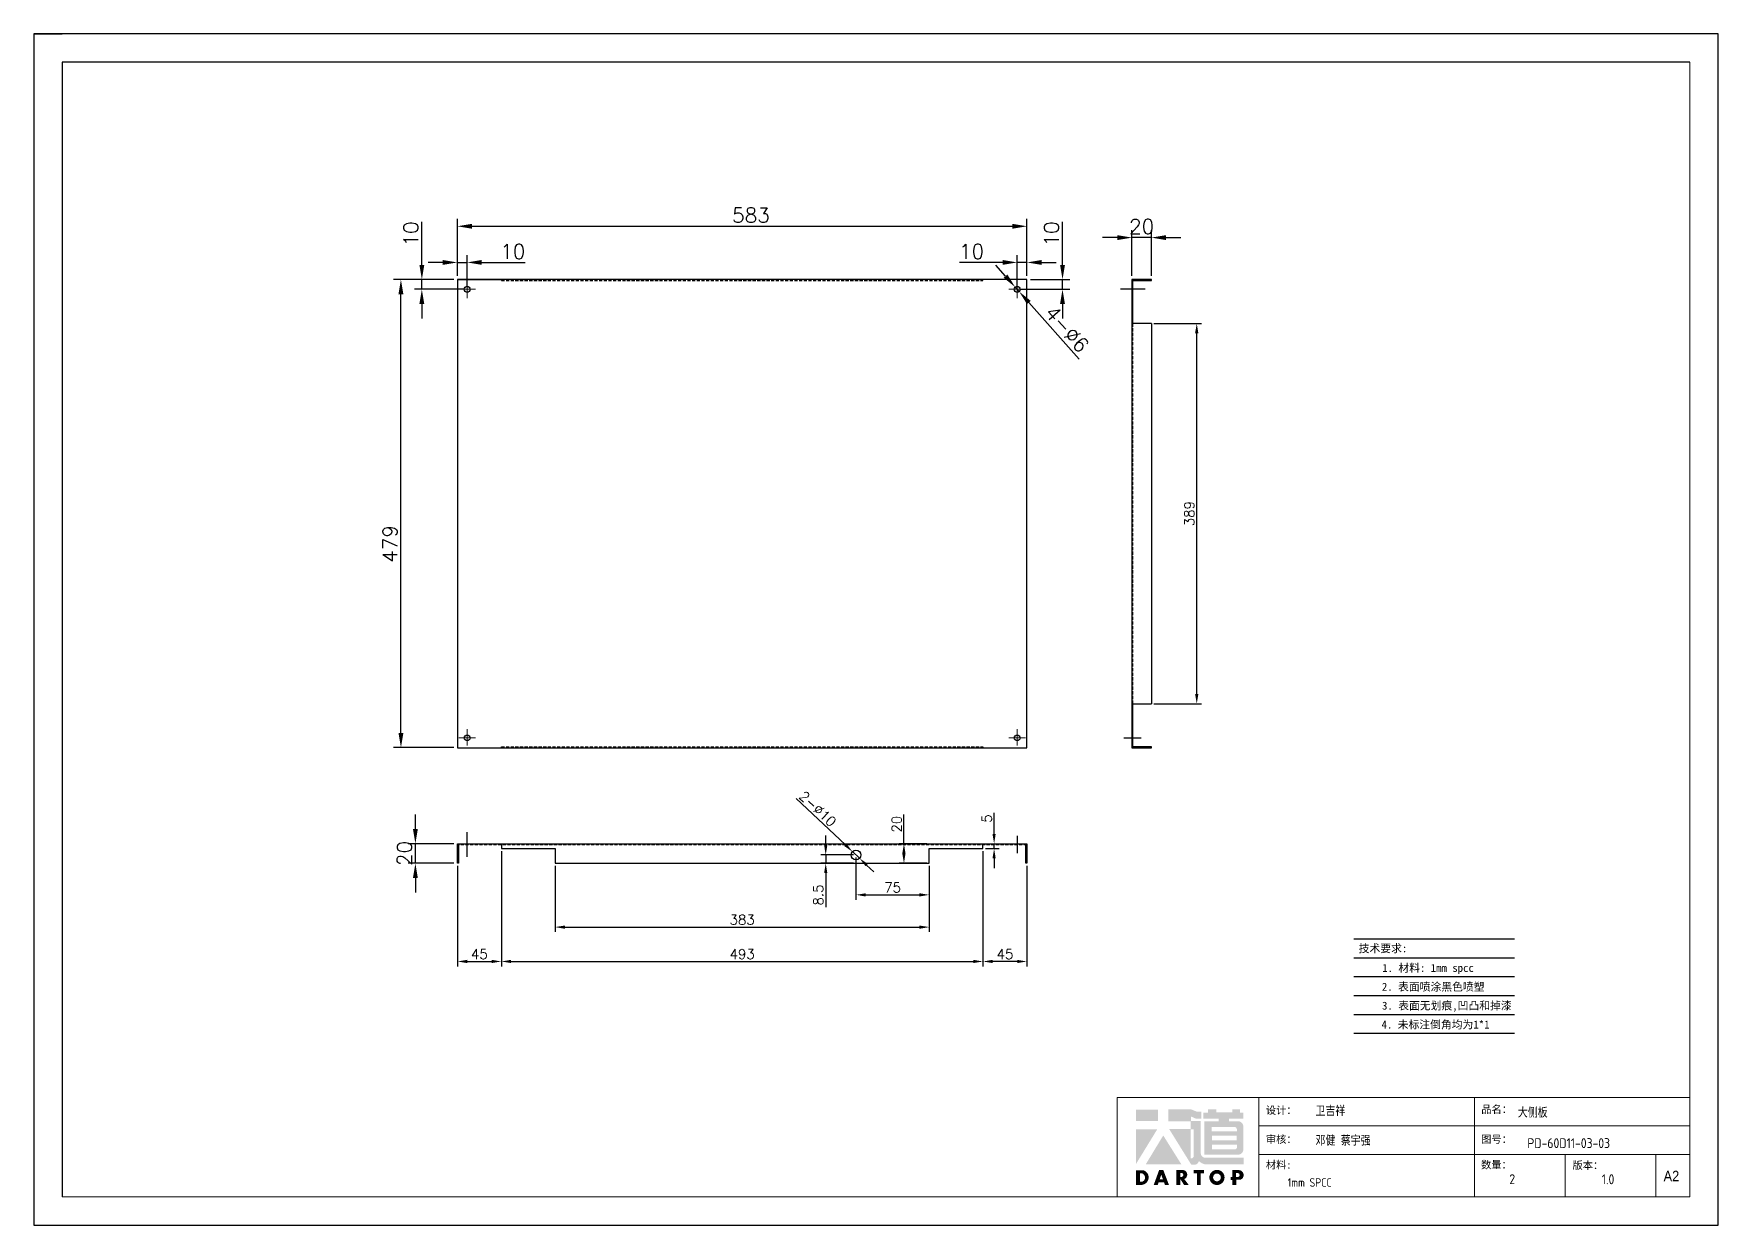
# Model space of a CAD drawing. Header units: millimetres. Extents: x -30327 to 34858, y 4015 to 75103.
# Drawn here: x -1587 to 137, y 45675 to 46895 of the extents above; entities that cross this region are included whole.
import ezdxf
from ezdxf.enums import TextEntityAlignment as Align

# ---------------------------------------------------------------- set-up
doc = ezdxf.new("R2010")
doc.units = ezdxf.units.MM
doc.linetypes.add('HIDDEN2', pattern=[4.7625, 3.175, -1.5875])
doc.layers.add('A-TITLEBLOCK', color=7, linetype='Continuous', lineweight=18)
doc.layers.add('dim', color=2, linetype='Continuous', lineweight=9)
doc.layers.add('hidden', color=3, linetype='HIDDEN2')
doc.layers.add('print', color=30, linetype='Continuous')
doc.styles.add('GB', font='GBENOR.SHX', dxfattribs={"bigfont": 'gbcbig.shx'})
doc.styles.add('HZ', font='')
doc.styles.add('SLDTEXTSTYLE0', font='simfang.ttf', dxfattribs={"bigfont": 'bigfont'})
doc.styles.add('SLDTEXTSTYLE1', font='Gothic.ttf', dxfattribs={"width": 0.913})
doc.styles.get("Standard").update_dxf_attribs({"font": 'txt', "bigfont": 'gbcbig.shx'})
doc.styles.get('HZ').set_extended_font_data('SimSun')
doc.dimstyles.new('1-4', dxfattribs={"dimscale": 4, "dimtxt": 2.5, "dimasz": 2.5, "dimexe": 1.25, "dimexo": 0.625, "dimtad": 1, "dimdsep": 46, "dimtxsty": 'Standard', "dimcen": 2.5, "dimadec": 0, "dimazin": 0, "dimtfac": 1, "dimtmove": 0, "dimatfit": 3, "dimfxl": 0, "dimarcsym": 0})
doc.dimstyles.new('1-6', dxfattribs={"dimscale": 6, "dimtxt": 2.5, "dimasz": 2.5, "dimexe": 1.25, "dimexo": 0.625, "dimtad": 1, "dimdsep": 46, "dimtxsty": 'Standard', "dimcen": 2.5, "dimadec": 0, "dimazin": 0, "dimtfac": 1, "dimtmove": 0, "dimatfit": 3, "dimfxl": 0, "dimarcsym": 0})

# ---------------------------------------------------------------- blocks, each defined once
blk = doc.blocks.new('Dartop Logo')
at = {"true_color": 0xc40018}
h = blk.add_hatch(color=12, dxfattribs=at)
h.set_gradient(color1=(196, 0, 24), color2=(196, 0, 24), tint=1)
h.paths.add_polyline_path([(30.39, -3.87), (33.08, -5.04), (35.99, -5.04), (35.99, -1.19), (33.59, -1.19), (30.46, 0.05), (17.94, 0.05), (17.94, -6.46), (30.12, -6.46), (30.12, -6.59), (30.12, -10.75), (18.31, -10.75), (30.46, -30.31), (32.87, -30.31, 0.279375), (34.63, -28.6), (34.63, -28.51), (34.84, -28.51, 0.143145), (38.15, -30.2), (59.27, -30.2), (59.27, -26.49), (38.06, -26.49, -0.414214), (35.75, -24.18), (35.75, -6.26), (30.39, -6.26)])
h.paths.add_polyline_path([(30.25, -10.84), (31.8, -10.84), (31.8, -26.02, -0.088936), (30.9, -26.94), (30.24, -26.94)], flags=16)
h = blk.add_hatch(color=12, dxfattribs=at)
h.set_gradient(color1=(196, 0, 24), color2=(196, 0, 24), tint=1)
h.paths.add_polyline_path([(59.24, -1.73), (57.36, -1.73), (57.36, 0.06), (53.06, 0.06), (53.06, -1.64), (44.29, -1.64), (44.29, 0.15), (39.7, 0.15), (39.7, -1.67), (37.16, -1.67), (37.16, -4.97), (45.54, -4.97), (45.54, -6.42), (37.73, -6.42), (37.73, -24.88), (56.26, -24.88, 0.414214), (59.15, -21.99), (59.15, -9.35, 0.414214), (56.26, -6.46), (51.36, -6.46), (51.36, -5.03), (59.24, -5.03)])
h.paths.add_polyline_path([(54.21, -9.59, -0.414214), (55.66, -11.04), (55.66, -12.1), (41.79, -12.1), (41.79, -9.59)], flags=16)
h.paths.add_polyline_path([(55.57, -14.33), (55.57, -17.01), (41.88, -17.01), (41.88, -14.33)], flags=16)
h.paths.add_polyline_path([(55.75, -19.43), (55.75, -20.57, -0.414214), (54.3, -22.02), (41.88, -22.02), (41.88, -19.43)], flags=16)
h = blk.add_hatch(color=12, dxfattribs=at)
h.set_gradient(color1=(196, 0, 24), color2=(196, 0, 24), tint=1)
h.paths.add_polyline_path([(12.18, 0), (0, 0), (0, -6.37), (12.18, -6.37)])
h = blk.add_hatch(color=12, dxfattribs=at)
h.set_gradient(color1=(196, 0, 24), color2=(196, 0, 24), tint=1)
h.paths.add_polyline_path([(11.79, -10.83), (0.03, -10.83), (0.03, -30.03)])
h = blk.add_hatch(color=12, dxfattribs=at)
h.set_gradient(color1=(196, 0, 24), color2=(196, 0, 24), tint=1)
h.paths.add_polyline_path([(15.05, -14.31), (5.44, -30.15), (25.01, -30.15)])
at = {"true_color": 0x646464}
h = blk.add_hatch(color=251, dxfattribs=at)
h.set_gradient(color1=(100, 100, 100), color2=(100, 100, 100), tint=1)
h.paths.add_polyline_path([(4.15, -33.43), (0.11, -33.43), (0.11, -41.5), (3.51, -41.5, 0.793016)])
h.paths.add_polyline_path([(3.57, -39.73), (2.16, -39.73), (2.16, -35.19), (3.42, -35.19, -0.671361)], flags=16)
h = blk.add_hatch(color=251, dxfattribs=at)
h.set_gradient(color1=(100, 100, 100), color2=(100, 100, 100), tint=1)
h.paths.add_polyline_path([(15.08, -33.36), (12.78, -33.36), (9.82, -41.51), (12, -41.51), (12.51, -40.06), (15.46, -40.06), (15.99, -41.52), (18.19, -41.52)])
h.paths.add_polyline_path([(14.9, -38.51), (13.07, -38.51), (13.97, -35.95)], flags=16)
h = blk.add_hatch(color=251, dxfattribs=at)
h.set_gradient(color1=(100, 100, 100), color2=(100, 100, 100), tint=1)
h.paths.add_polyline_path([(26.27, -33.36), (22.3, -33.36), (22.3, -41.51), (24.4, -41.51), (24.4, -38.28), (26.55, -41.54), (29.09, -41.54), (26.61, -38.3, 0.744055)])
h.paths.add_polyline_path([(24.38, -37.08), (24.38, -34.94), (25.32, -34.94, -0.796809), (25.3, -37.08)], flags=16)
h = blk.add_hatch(color=251, dxfattribs=at)
h.set_gradient(color1=(100, 100, 100), color2=(100, 100, 100), tint=1)
h.paths.add_polyline_path([(37.44, -33.4), (31.88, -33.4), (31.88, -35.16), (33.61, -35.16), (33.61, -41.52), (35.69, -41.52), (35.69, -35.16), (37.44, -35.16)])
h = blk.add_hatch(color=251, dxfattribs=at)
h.set_gradient(color1=(100, 100, 100), color2=(100, 100, 100), tint=1)
h.paths.add_polyline_path([(40.46, -37.41, 1), (48.83, -37.41, 1)])
h.paths.add_polyline_path([(46.8, -37.41, -1), (42.5, -37.41, -1)], flags=16)
h = blk.add_hatch(color=251, dxfattribs=at)
h.set_gradient(color1=(100, 100, 100), color2=(100, 100, 100), tint=1)
h.paths.add_polyline_path([(56.85, -33.38), (56.73, -33.38), (53.19, -33.38), (53.19, -37.19), (52.26, -37.19), (52.26, -38.73), (53.18, -38.73), (53.18, -41.5), (55.24, -41.5), (55.24, -38.72), (57.51, -38.72, 0.812304)])
h.paths.add_polyline_path([(55.21, -37.18), (55.21, -35.05), (56.39, -35.05, -0.778213), (56.27, -37.18)], flags=16)
blk = doc.blocks.new('DT-A2-TITLE')
for p, q in [((594, 420), (0, 420)), ((0, 420), (0, 420)), ((0, 420), (0, 0)), ((0, 420), (10, 420)), ((594, 0), (594, 420)), ((10, 410), (10, 10)), ((584, 410), (10, 410))]:
    blk.add_line(p, q)
at = {"layer": 'A-TITLEBLOCK', "color": 7}
for p, q in [((584, 410), (584, 10)), ((594, 0), (594, 297)), ((382, 10), (382, 45)), ((584, 45), (382, 45)), ((432, 45), (432, 10)), ((508, 45), (508, 10)), ((584, 35), (432, 35)), ((432, 25), (584.08, 25)), ((540, 10), (540, 25)), ((572, 10), (572, 25)), ((10, 10), (584, 10)), ((0, 0), (594, 0))]:
    blk.add_line(p, q, dxfattribs=at)
at = {"layer": 'A-TITLEBLOCK', "xscale": 0.6400000000000001, "yscale": 0.6400000000000001, "zscale": 0.6400000000000001}
blk.add_blockref('Dartop Logo', (388.65, 40.81), dxfattribs=at)
at = {"style": 'GB'}
for tag, p, height in [('#设计', (451.96, 38.52), 3.5), ('#品名', (523.32, 37.95), 3.5), ('#审核', (451.99, 28.1), 3.5), ('#图号', (526.67, 27.2), 3.5), ('#数量', (520.33, 14.51), 3.5), ('#版本', (552.92, 14.47), 3.5), ('#材料说明', (442.15, 13.59), 3)]:
    blk.add_attdef(tag, p, '', height=height, dxfattribs=at)
at = {"layer": 'A-TITLEBLOCK', "color": 7, "attachment_point": 1}
for s, insert, char_height, style in [('设计：', (434.47, 41.87), 2.646, 'SLDTEXTSTYLE0'), ('品名：', (510.43, 42.19), 2.646, 'SLDTEXTSTYLE0'), ('审核：', (434.47, 31.64), 2.646, 'SLDTEXTSTYLE0'), ('图号：', (510.4, 31.66), 2.646, 'SLDTEXTSTYLE0'), ('材料:', (434.47, 22.62), 2.646, 'SLDTEXTSTYLE0'), ('数量：', (510.35, 22.64), 2.646, 'SLDTEXTSTYLE0'), ('版本：', (542.59, 22.48), 2.646, 'SLDTEXTSTYLE0'), ('A2', (574.7, 19.21), 3.704, 'SLDTEXTSTYLE1')]:
    blk.add_mtext(s, dxfattribs=dict(at, insert=insert, char_height=char_height, style=style))
blk = doc.blocks.new('*D1358')
at = {"layer": 'Defpoints', "color": 0}
for p in [(-582.2, 46635.2), (-578.2, 46630.7)]:
    blk.add_point(p, dxfattribs=at)
at = {"layer": 'dim', "color": 0, "lineweight": -2}
for p, q in [((-592.1, 46646.5), (-602, 46657.7)), ((-582.2, 46635.2), (-578.2, 46630.7)), ((-516.9, 46561.4), (-568.3, 46619.5))]:
    blk.add_line(p, q, dxfattribs=at)
at = {"layer": 'dim', "color": 0}
for points in [[(-590.2, 46648.1), (-594, 46644.8), (-582.2, 46635.2)], [(-566.4, 46621.2), (-570.1, 46617.8), (-578.2, 46630.7)]]:
    blk.add_solid(points, dxfattribs=at)
at = {"layer": 'dim', "color": 0, "lineweight": 9, "insert": (-529.2, 46592.3), "char_height": 15, "attachment_point": 5, "rotation": 311.4765}
blk.add_mtext('4-%%C6', dxfattribs=at)
blk = doc.blocks.new('*D1359')
at = {"layer": 'Defpoints', "color": 0}
for p in [(-1211, 46643), (-1153.2, 46643), (-1153.2, 46164)]:
    blk.add_point(p, dxfattribs=at)
at = {"layer": 'dim', "color": 0, "lineweight": -2}
for p, q in [((-1156.9, 46643), (-1218.5, 46643)), ((-1211, 46179), (-1211, 46628)), ((-1156.9, 46164), (-1218.5, 46164))]:
    blk.add_line(p, q, dxfattribs=at)
at = {"layer": 'dim', "color": 0}
for points in [[(-1213.5, 46628), (-1208.5, 46628), (-1211, 46643)], [(-1213.5, 46179), (-1208.5, 46179), (-1211, 46164)]]:
    blk.add_solid(points, dxfattribs=at)
at = {"layer": 'dim', "color": 0, "lineweight": 9, "insert": (-1222.2, 46372.5), "char_height": 15, "attachment_point": 5, "rotation": 90}
blk.add_mtext('479', dxfattribs=at)
blk = doc.blocks.new('*D1360')
at = {"layer": 'Defpoints', "color": 0}
for p in [(-570.2, 46697.5), (-1153.2, 46643), (-570.2, 46643)]:
    blk.add_point(p, dxfattribs=at)
at = {"layer": 'dim', "color": 0, "lineweight": -2}
for p, q in [((-1153.2, 46646.7), (-1153.2, 46705)), ((-1138.2, 46697.5), (-585.2, 46697.5)), ((-570.2, 46646.7), (-570.2, 46705))]:
    blk.add_line(p, q, dxfattribs=at)
at = {"layer": 'dim', "color": 0}
for points in [[(-1138.2, 46700), (-1138.2, 46695), (-1153.2, 46697.5)], [(-585.2, 46700), (-585.2, 46695), (-570.2, 46697.5)]]:
    blk.add_solid(points, dxfattribs=at)
at = {"layer": 'dim', "color": 0, "lineweight": 9, "insert": (-852.7, 46708.8), "char_height": 15, "attachment_point": 5}
blk.add_mtext('583', dxfattribs=at)
blk = doc.blocks.new('*D1361')
at = {"layer": 'Defpoints', "color": 0}
for p in [(-580.2, 46633), (-570.2, 46643), (-533.8, 46643)]:
    blk.add_point(p, dxfattribs=at)
at = {"layer": 'dim', "color": 0, "lineweight": -2}
for p, q in [((-533.8, 46658), (-533.8, 46702.2)), ((-576.4, 46633), (-526.3, 46633)), ((-566.4, 46643), (-526.3, 46643)), ((-533.8, 46633), (-533.8, 46643)), ((-533.8, 46618), (-533.8, 46603))]:
    blk.add_line(p, q, dxfattribs=at)
at = {"layer": 'dim', "color": 0}
for points in [[(-536.3, 46658), (-531.3, 46658), (-533.8, 46643)], [(-536.3, 46618), (-531.3, 46618), (-533.8, 46633)]]:
    blk.add_solid(points, dxfattribs=at)
at = {"layer": 'dim', "color": 0, "lineweight": 9, "insert": (-545.1, 46689.7), "char_height": 15, "attachment_point": 5, "rotation": 90}
blk.add_mtext('10', dxfattribs=at)
blk = doc.blocks.new('*D1362')
at = {"layer": 'Defpoints', "color": 0}
for p in [(-570.2, 46660.5), (-580.2, 46633), (-570.2, 46643)]:
    blk.add_point(p, dxfattribs=at)
at = {"layer": 'dim', "color": 0, "lineweight": -2}
for p, q in [((-580.2, 46636.7), (-580.2, 46668)), ((-570.2, 46646.7), (-570.2, 46668)), ((-595.2, 46660.5), (-639.4, 46660.5)), ((-570.2, 46660.5), (-580.2, 46660.5)), ((-555.2, 46660.5), (-540.2, 46660.5))]:
    blk.add_line(p, q, dxfattribs=at)
at = {"layer": 'dim', "color": 0}
for points in [[(-595.2, 46663), (-595.2, 46658), (-580.2, 46660.5)], [(-555.2, 46663), (-555.2, 46658), (-570.2, 46660.5)]]:
    blk.add_solid(points, dxfattribs=at)
at = {"layer": 'dim', "color": 0, "lineweight": 9, "insert": (-626.9, 46671.8), "char_height": 15, "attachment_point": 5}
blk.add_mtext('10', dxfattribs=at)
blk = doc.blocks.new('*D1363')
at = {"layer": 'Defpoints', "color": 0}
for p in [(-1189.6, 46643), (-1153.2, 46643), (-1143.2, 46633)]:
    blk.add_point(p, dxfattribs=at)
at = {"layer": 'dim', "color": 0, "lineweight": -2}
for p, q in [((-1189.6, 46658), (-1189.6, 46702.2)), ((-1156.9, 46643), (-1197.1, 46643)), ((-1146.9, 46633), (-1197.1, 46633)), ((-1189.6, 46633), (-1189.6, 46643)), ((-1189.6, 46618), (-1189.6, 46603))]:
    blk.add_line(p, q, dxfattribs=at)
at = {"layer": 'dim', "color": 0}
for points in [[(-1192.1, 46658), (-1187.1, 46658), (-1189.6, 46643)], [(-1192.1, 46618), (-1187.1, 46618), (-1189.6, 46633)]]:
    blk.add_solid(points, dxfattribs=at)
at = {"layer": 'dim', "color": 0, "lineweight": 9, "insert": (-1200.8, 46689.7), "char_height": 15, "attachment_point": 5, "rotation": 90}
blk.add_mtext('10', dxfattribs=at)
blk = doc.blocks.new('*D1364')
at = {"layer": 'Defpoints', "color": 0}
for p in [(-1153.2, 46660.5), (-1153.2, 46643), (-1143.2, 46633)]:
    blk.add_point(p, dxfattribs=at)
at = {"layer": 'dim', "color": 0, "lineweight": -2}
for p, q in [((-1153.2, 46646.7), (-1153.2, 46668)), ((-1143.2, 46636.7), (-1143.2, 46668)), ((-1168.2, 46660.5), (-1183.2, 46660.5)), ((-1153.2, 46660.5), (-1143.2, 46660.5)), ((-1128.2, 46660.5), (-1084, 46660.5))]:
    blk.add_line(p, q, dxfattribs=at)
at = {"layer": 'dim', "color": 0}
for points in [[(-1168.2, 46663), (-1168.2, 46658), (-1153.2, 46660.5)], [(-1128.2, 46663), (-1128.2, 46658), (-1143.2, 46660.5)]]:
    blk.add_solid(points, dxfattribs=at)
at = {"layer": 'dim', "color": 0, "lineweight": 9, "insert": (-1096.5, 46671.8), "char_height": 15, "attachment_point": 5}
blk.add_mtext('10', dxfattribs=at)
blk = doc.blocks.new('*D1370')
at = {"layer": 'Defpoints', "color": 0}
for p in [(-1196.2, 46065.7), (-1153.2, 46065.7), (-1153.2, 46045.7)]:
    blk.add_point(p, dxfattribs=at)
at = {"layer": 'dim', "color": 0, "lineweight": -2}
for p, q in [((-1196.2, 46080.7), (-1196.2, 46095.7)), ((-1156.9, 46065.7), (-1203.7, 46065.7)), ((-1196.2, 46045.7), (-1196.2, 46065.7)), ((-1156.9, 46045.7), (-1203.7, 46045.7)), ((-1196.2, 46030.7), (-1196.2, 46015.7))]:
    blk.add_line(p, q, dxfattribs=at)
at = {"layer": 'dim', "color": 0}
for points in [[(-1198.7, 46080.7), (-1193.7, 46080.7), (-1196.2, 46065.7)], [(-1198.7, 46030.7), (-1193.7, 46030.7), (-1196.2, 46045.7)]]:
    blk.add_solid(points, dxfattribs=at)
at = {"layer": 'dim', "color": 0, "lineweight": 9, "insert": (-1207.4, 46055.7), "char_height": 15, "attachment_point": 5, "rotation": 90}
blk.add_mtext('20', dxfattribs=at)
blk = doc.blocks.new('*D1365')
at = {"layer": 'Defpoints', "color": 0}
for p in [(-1108.2, 46060.7), (-1153.2, 46045.7), (-1108.2, 45945.2)]:
    blk.add_point(p, dxfattribs=at)
at = {"layer": 'dim', "color": 0, "lineweight": -2}
for p, q in [((-1153.2, 46043.2), (-1153.2, 45940.2)), ((-1108.2, 46058.2), (-1108.2, 45940.2)), ((-1143.2, 45945.2), (-1118.2, 45945.2))]:
    blk.add_line(p, q, dxfattribs=at)
at = {"layer": 'dim', "color": 0}
for points in [[(-1143.2, 45946.9), (-1143.2, 45943.6), (-1153.2, 45945.2)], [(-1118.2, 45946.9), (-1118.2, 45943.6), (-1108.2, 45945.2)]]:
    blk.add_solid(points, dxfattribs=at)
at = {"layer": 'dim', "color": 0, "lineweight": 9, "insert": (-1130.7, 45952.7), "char_height": 10, "attachment_point": 5}
blk.add_mtext('45', dxfattribs=at)
blk = doc.blocks.new('*D1371')
at = {"layer": 'Defpoints', "color": 0}
for p in [(-1108.2, 46060.7), (-615.2, 46060.7), (-615.2, 45945.2)]:
    blk.add_point(p, dxfattribs=at)
at = {"layer": 'dim', "color": 0, "lineweight": -2}
for p, q in [((-1108.2, 46058.2), (-1108.2, 45940.2)), ((-615.2, 46058.2), (-615.2, 45940.2)), ((-1098.2, 45945.2), (-625.2, 45945.2))]:
    blk.add_line(p, q, dxfattribs=at)
at = {"layer": 'dim', "color": 0}
for points in [[(-1098.2, 45946.9), (-1098.2, 45943.6), (-1108.2, 45945.2)], [(-625.2, 45946.9), (-625.2, 45943.6), (-615.2, 45945.2)]]:
    blk.add_solid(points, dxfattribs=at)
at = {"layer": 'dim', "color": 0, "lineweight": 9, "insert": (-861.7, 45952.7), "char_height": 10, "attachment_point": 5}
blk.add_mtext('493', dxfattribs=at)
blk = doc.blocks.new('*D1372')
at = {"layer": 'Defpoints', "color": 0}
for p in [(-615.2, 46060.7), (-570.2, 46045.7), (-615.2, 45945.2)]:
    blk.add_point(p, dxfattribs=at)
at = {"layer": 'dim', "color": 0, "lineweight": -2}
for p, q in [((-615.2, 46058.2), (-615.2, 45940.2)), ((-570.2, 46043.2), (-570.2, 45940.2)), ((-580.2, 45945.2), (-605.2, 45945.2))]:
    blk.add_line(p, q, dxfattribs=at)
at = {"layer": 'dim', "color": 0}
for points in [[(-605.2, 45946.9), (-605.2, 45943.6), (-615.2, 45945.2)], [(-580.2, 45946.9), (-580.2, 45943.6), (-570.2, 45945.2)]]:
    blk.add_solid(points, dxfattribs=at)
at = {"layer": 'dim', "color": 0, "lineweight": 9, "insert": (-592.7, 45952.7), "char_height": 10, "attachment_point": 5}
blk.add_mtext('45', dxfattribs=at)
blk = doc.blocks.new('*D1373')
at = {"layer": 'Defpoints', "color": 0}
for p in [(-462.8, 46685.9), (-462.8, 46643), (-442.8, 46643)]:
    blk.add_point(p, dxfattribs=at)
at = {"layer": 'dim', "color": 0, "lineweight": -2}
for p, q in [((-477.8, 46685.9), (-492.8, 46685.9)), ((-462.8, 46646.7), (-462.8, 46693.4)), ((-442.8, 46685.9), (-462.8, 46685.9)), ((-442.8, 46646.7), (-442.8, 46693.4)), ((-427.8, 46685.9), (-412.8, 46685.9))]:
    blk.add_line(p, q, dxfattribs=at)
at = {"layer": 'dim', "color": 0}
for points in [[(-477.8, 46688.4), (-477.8, 46683.4), (-462.8, 46685.9)], [(-427.8, 46688.4), (-427.8, 46683.4), (-442.8, 46685.9)]]:
    blk.add_solid(points, dxfattribs=at)
at = {"layer": 'dim', "color": 0, "lineweight": 9, "insert": (-452.8, 46697.2), "char_height": 15, "attachment_point": 5}
blk.add_mtext('20', dxfattribs=at)
blk = doc.blocks.new('*D1366')
at = {"layer": 'Defpoints', "color": 0}
for p in [(-442.8, 46598), (-396.4, 46598), (-442.8, 46209)]:
    blk.add_point(p, dxfattribs=at)
at = {"layer": 'dim', "color": 0, "lineweight": -2}
for p, q in [((-440.3, 46598), (-391.4, 46598)), ((-396.4, 46219), (-396.4, 46588)), ((-440.3, 46209), (-391.4, 46209))]:
    blk.add_line(p, q, dxfattribs=at)
at = {"layer": 'dim', "color": 0}
for points in [[(-398.1, 46588), (-394.7, 46588), (-396.4, 46598)], [(-398.1, 46219), (-394.7, 46219), (-396.4, 46209)]]:
    blk.add_solid(points, dxfattribs=at)
at = {"layer": 'dim', "color": 0, "insert": (-403.9, 46403.5), "char_height": 10, "attachment_point": 5, "rotation": 90}
blk.add_mtext('389', dxfattribs=at)
blk = doc.blocks.new('*D1367')
at = {"layer": 'Defpoints', "color": 0}
for p in [(-1053.2, 46045.7), (-670.2, 46045.7), (-670.2, 45980.4)]:
    blk.add_point(p, dxfattribs=at)
at = {"layer": 'dim', "color": 0, "lineweight": -2}
for p, q in [((-1053.2, 46043.2), (-1053.2, 45975.4)), ((-670.2, 46043.2), (-670.2, 45975.4)), ((-1043.2, 45980.4), (-680.2, 45980.4))]:
    blk.add_line(p, q, dxfattribs=at)
at = {"layer": 'dim', "color": 0}
for points in [[(-1043.2, 45982), (-1043.2, 45978.7), (-1053.2, 45980.4)], [(-680.2, 45982), (-680.2, 45978.7), (-670.2, 45980.4)]]:
    blk.add_solid(points, dxfattribs=at)
at = {"layer": 'dim', "color": 0, "insert": (-861.7, 45987.9), "char_height": 10, "attachment_point": 5}
blk.add_mtext('383', dxfattribs=at)
blk = doc.blocks.new('*D1368')
at = {"layer": 'Defpoints', "color": 0}
for p in [(-615.2, 46065.7), (-615.2, 46060.7), (-603.8, 46065.7)]:
    blk.add_point(p, dxfattribs=at)
at = {"layer": 'dim', "color": 0, "lineweight": -2}
for p, q in [((-603.8, 46075.7), (-603.8, 46097.4)), ((-612.7, 46065.7), (-598.8, 46065.7)), ((-612.7, 46060.7), (-598.8, 46060.7)), ((-603.8, 46060.7), (-603.8, 46065.7)), ((-603.8, 46050.7), (-603.8, 46040.7))]:
    blk.add_line(p, q, dxfattribs=at)
at = {"layer": 'dim', "color": 0}
for points in [[(-605.5, 46075.7), (-602.2, 46075.7), (-603.8, 46065.7)], [(-605.5, 46050.7), (-602.2, 46050.7), (-603.8, 46060.7)]]:
    blk.add_solid(points, dxfattribs=at)
at = {"layer": 'dim', "color": 0, "insert": (-611.3, 46091.5), "char_height": 10, "attachment_point": 5, "rotation": 90}
blk.add_mtext('5', dxfattribs=at)
blk = doc.blocks.new('*D1369')
at = {"layer": 'Defpoints', "color": 0}
for p in [(-696.1, 46065.7), (-670.2, 46065.7), (-670.2, 46045.7)]:
    blk.add_point(p, dxfattribs=at)
at = {"layer": 'dim', "color": 0, "lineweight": -2}
for p, q in [((-696.1, 46065.7), (-696.1, 46095.7)), ((-672.7, 46065.7), (-701.1, 46065.7)), ((-672.7, 46045.7), (-701.1, 46045.7))]:
    blk.add_line(p, q, dxfattribs=at)
at = {"layer": 'dim', "color": 0}
for points in [[(-697.8, 46055.7), (-694.5, 46055.7), (-696.1, 46065.7)], [(-697.8, 46055.7), (-694.5, 46055.7), (-696.1, 46045.7)]]:
    blk.add_solid(points, dxfattribs=at)
at = {"layer": 'dim', "color": 0, "insert": (-703.6, 46085.7), "char_height": 10, "attachment_point": 5, "rotation": 90}
blk.add_mtext('20', dxfattribs=at)
blk = doc.blocks.new('*D1668')
at = {"layer": 'Defpoints', "color": 0}
for p in [(-745.2, 46054.2), (-670.2, 46045.7), (-670.2, 46013.4)]:
    blk.add_point(p, dxfattribs=at)
at = {"layer": 'dim', "color": 0, "lineweight": -2}
for p, q in [((-745.2, 46051.7), (-745.2, 46008.4)), ((-670.2, 46043.2), (-670.2, 46008.4)), ((-735.2, 46013.4), (-680.2, 46013.4))]:
    blk.add_line(p, q, dxfattribs=at)
at = {"layer": 'dim', "color": 0}
for points in [[(-735.2, 46015), (-735.2, 46011.7), (-745.2, 46013.4)], [(-680.2, 46015), (-680.2, 46011.7), (-670.2, 46013.4)]]:
    blk.add_solid(points, dxfattribs=at)
at = {"layer": 'dim', "color": 0, "insert": (-707.7, 46020.9), "char_height": 10, "attachment_point": 5}
blk.add_mtext('75', dxfattribs=at)
blk = doc.blocks.new('*D1669')
at = {"layer": 'Defpoints', "color": 0}
for p in [(-776.2, 46045.7), (-745.2, 46054.2), (-745.2, 46045.7)]:
    blk.add_point(p, dxfattribs=at)
at = {"layer": 'dim', "color": 0, "lineweight": -2}
for p, q in [((-776.2, 46064.2), (-776.2, 46074.2)), ((-747.7, 46054.2), (-781.2, 46054.2)), ((-747.7, 46045.7), (-781.2, 46045.7)), ((-776.2, 46054.2), (-776.2, 46045.7)), ((-776.2, 46035.7), (-776.2, 46000.7))]:
    blk.add_line(p, q, dxfattribs=at)
at = {"layer": 'dim', "color": 0}
for points in [[(-777.8, 46064.2), (-774.5, 46064.2), (-776.2, 46054.2)], [(-777.8, 46035.7), (-774.5, 46035.7), (-776.2, 46045.7)]]:
    blk.add_solid(points, dxfattribs=at)
at = {"layer": 'dim', "color": 0, "insert": (-783.7, 46013.2), "char_height": 10, "attachment_point": 5, "rotation": 90}
blk.add_mtext('8.5', dxfattribs=at)
blk = doc.blocks.new('*D1670')
at = {"layer": 'Defpoints', "color": 0}
for p in [(-748.8, 46057.6), (-741.6, 46050.8)]:
    blk.add_point(p, dxfattribs=at)
at = {"layer": 'dim', "color": 0, "lineweight": -2}
for p, q in [((-806.4, 46112), (-756.1, 46064.5)), ((-741.6, 46050.8), (-748.8, 46057.6)), ((-734.3, 46043.9), (-727, 46037))]:
    blk.add_line(p, q, dxfattribs=at)
at = {"layer": 'dim', "color": 0}
for points in [[(-755, 46065.7), (-757.2, 46063.3), (-748.8, 46057.6)], [(-733.1, 46045.1), (-735.4, 46042.7), (-741.6, 46050.8)]]:
    blk.add_solid(points, dxfattribs=at)
at = {"layer": 'dim', "color": 0, "insert": (-784.3, 46101.4), "char_height": 10, "attachment_point": 5, "rotation": 316.6363}
blk.add_mtext('2-∅10', dxfattribs=at)

msp = doc.modelspace()

# ---------------------------------------------------------------- linework, layer by layer
at = {"color": 0}
for p, q in [((-1153.1927, 46642.9851), (-1153.1927, 46163.9851)), ((-570.1927, 46642.9851), (-1153.1927, 46642.9851)), ((-570.1927, 46163.9851), (-570.1927, 46642.9851)), ((-1153.1927, 46163.9851), (-570.1927, 46163.9851))]:
    msp.add_line(p, q, dxfattribs=at)
for p, q in [((-1153.1927, 46642.9851), (-1108.1927, 46642.9851)), ((-1153.1927, 46642.9851), (-1153.1927, 46627.9851)), ((-1108.1927, 46642.9851), (-1108.1927, 46641.9851)), ((-615.1927, 46641.9851), (-615.1927, 46642.9851)), ((-449.3481, 46632.9851), (-474.5523, 46632.9851)), ((-442.8093, 46642.9851), (-462.8093, 46642.9851)), ((-462.8093, 46642.9851), (-462.8093, 46163.9851)), ((-442.8093, 46642.9851), (-462.8093, 46642.9851)), ((-461.8093, 46597.9851), (-461.8093, 46642.9851)), ((-461.8093, 46641.9851), (-442.8093, 46641.9851)), ((-461.8093, 46641.9851), (-442.8093, 46641.9851)), ((-442.8093, 46641.9851), (-442.8093, 46642.9851)), ((-442.8093, 46641.9851), (-442.8093, 46642.9851)), ((-442.8093, 46597.9851), (-462.8093, 46597.9851)), ((-442.8093, 46597.9851), (-442.8093, 46208.9851)), ((-462.8093, 46208.9851), (-442.8093, 46208.9851)), ((-461.8093, 46163.9851), (-461.8093, 46208.9851)), ((-1108.1927, 46163.9851), (-1108.1927, 46164.9851)), ((-615.1927, 46164.9851), (-615.1927, 46163.9851)), ((-470.9129, 46173.9851), (-453.3031, 46173.9851)), ((-462.8093, 46163.9851), (-442.8093, 46163.9851)), ((-442.8093, 46164.9851), (-461.8093, 46164.9851)), ((-442.8093, 46163.9851), (-442.8093, 46164.9851)), ((-1143.1927, 46052.2368), (-1143.1927, 46077.441)), ((-1153.1927, 46065.698), (-570.1927, 46065.698)), ((-1153.1927, 46045.698), (-1153.1927, 46065.698)), ((-1152.1927, 46064.698), (-1152.1927, 46045.698)), ((-1108.1927, 46065.698), (-1108.1927, 46060.698)), ((-1108.1927, 46060.698), (-1053.1927, 46060.698)), ((-1053.1927, 46060.698), (-1053.1927, 46045.698)), ((-670.1927, 46060.698), (-615.1927, 46060.698)), ((-670.1927, 46045.698), (-670.1927, 46060.698)), ((-615.1927, 46060.698), (-615.1927, 46065.698)), ((-580.1927, 46073.8016), (-580.1927, 46056.1918)), ((-571.1927, 46045.698), (-571.1927, 46064.698)), ((-570.1927, 46065.698), (-570.1927, 46045.698)), ((-1152.1927, 46045.698), (-1153.1927, 46045.698)), ((-1053.1927, 46045.698), (-670.1927, 46045.698)), ((-570.1927, 46045.698), (-571.1927, 46045.698))]:
    msp.add_line(p, q)
at = {"linetype": 'HIDDEN2'}
for p, q in [((-1108.1927, 46641.9851), (-615.1927, 46641.9851)), ((-1108.1927, 46164.9851), (-615.1927, 46164.9851))]:
    msp.add_line(p, q, dxfattribs=at)
at = {"color": 0}
for centre in [(-1143.1927, 46632.9851), (-580.1927, 46632.9851), (-1143.1927, 46173.9851), (-580.1927, 46173.9851)]:
    msp.add_circle(centre, 3, dxfattribs=at)
msp.add_circle((-745.1927, 46054.198), 5)
at = {"layer": 'Defpoints'}
for p, q in [((-235.6505, 45968.3369), (-71.1955, 45968.3369)), ((-235.6505, 45949.0282), (-71.1955, 45949.0282)), ((-235.6505, 45949.0282), (-71.1955, 45949.0282)), ((-235.6505, 45929.7196), (-71.1955, 45929.7196)), ((-235.6505, 45910.411), (-71.1955, 45910.411)), ((-235.6505, 45891.1024), (-71.1955, 45891.1024)), ((-235.6505, 45871.7937), (-71.1955, 45871.7937))]:
    msp.add_line(p, q, dxfattribs=at)
at = {"layer": 'dim', "lineweight": 9}
for p, q in [((-1143.1927, 46632.9851), (-1151.6927, 46632.9998)), ((-1143.1927, 46632.9851), (-1143.1927, 46640.9226)), ((-1143.1927, 46632.9851), (-1143.1927, 46624.1053)), ((-1143.1927, 46632.9851), (-1134.7806, 46632.9851)), ((-580.1927, 46632.9851), (-588.6048, 46632.9851)), ((-580.1927, 46632.9851), (-580.1927, 46640.9226)), ((-580.1927, 46632.9851), (-571.6927, 46632.9998)), ((-580.1927, 46632.9851), (-580.1927, 46624.1053)), ((-1143.1927, 46173.9851), (-1143.1927, 46182.8649)), ((-580.1927, 46173.9851), (-580.1927, 46182.8649)), ((-1143.1927, 46173.9851), (-1151.6927, 46173.9704)), ((-1143.1927, 46173.9851), (-1143.1927, 46166.0476)), ((-1143.1927, 46173.9851), (-1134.7806, 46173.9851)), ((-580.1927, 46173.9851), (-588.6048, 46173.9851)), ((-580.1927, 46173.9851), (-580.1927, 46166.0476)), ((-580.1927, 46173.9851), (-571.6927, 46173.9704))]:
    msp.add_line(p, q, dxfattribs=at)
at = {"layer": 'hidden'}
for p, q in [((-461.8093, 46208.9851), (-461.8093, 46597.9851)), ((-570.1927, 46064.698), (-1153.1927, 46064.698))]:
    msp.add_line(p, q, dxfattribs=at)
at = {"layer": 'print'}
msp.add_lwpolyline([(-1586.9186, 45675.2683), (137.4872, 45675.2683), (137.4872, 46894.5451), (-1586.9186, 46894.5451)], close=True, dxfattribs=at)

# ---------------------------------------------------------------- block references
at = {"xscale": 2.90304, "yscale": 2.90304, "zscale": 2.90304}
msp.add_blockref('DT-A2-TITLE', (-1586.9186, 45675.2683), dxfattribs=at).add_auto_attribs({'#设计': '卫吉祥', '#审核': '邓健 蔡宇强', '#材料说明': '1mm SPCC', '#品名': '大侧板', '#图号': 'PD-60D11-03-03', '#数量': '2', '#版本': '1.0'})

# ---------------------------------------------------------------- texts
at = {"style": 'HZ'}
for s, height, p in [('技术要求:', 8.10962, (-205.7841, 45958.5921)), ('1. 材料: 1mm spcc ', 8.109624, (-156.8846, 45938.6164)), ('    2. 表面喷涂黑色喷塑  ', 8.109624, (-159.8577, 45919.3078)), ('3. 表面无划痕,凹凸和掉漆', 8.109624, (-140.3868, 45899.9992)), ('4. 未标注倒角均为1*1', 8.109624, (-151.9666, 45880.6905))]:
    msp.add_text(s, height=height, dxfattribs=at).set_placement(p, align=Align.MIDDLE_CENTER)

# ---------------------------------------------------------------- dimensions: what is measured, and where the dimension line sits
at = {"layer": 'dim', "lineweight": 9}
for base, p1, p2, picture, middle in [((-570.1927, 46697.5377), (-1153.1927, 46642.9851), (-570.1927, 46642.9851), '*D1360', (-852.6927, 46697.5377)), ((-462.8093, 46685.9466), (-442.8093, 46642.9851), (-462.8093, 46642.9851), '*D1373', (-452.8093, 46685.9466)), ((-570.1927, 46660.5302), (-580.1927, 46632.9851), (-570.1927, 46642.9851), '*D1362', (-626.8594, 46660.5302))]:
    dim = msp.add_linear_dim(base=base, p1=p1, p2=p2, dimstyle='1-6', dxfattribs=at)
    dim.commit()
    dim.dimension.update_dxf_attribs({"geometry": picture, "text_midpoint": middle, "dimtype": 160})
for base, p1, p2, angle, picture, middle in [((-1189.5775, 46642.9851), (-1143.1927, 46632.9851), (-1153.1927, 46642.9851), 270, '*D1363', (-1189.5775, 46689.6518)), ((-533.808, 46642.9851), (-580.1927, 46632.9851), (-570.1927, 46642.9851), 270, '*D1361', (-533.808, 46689.6518)), ((-1153.1927, 46660.5302), (-1143.1927, 46632.9851), (-1153.1927, 46642.9851), 180, '*D1364', (-1096.526, 46660.5302)), ((-1210.9578, 46642.9851), (-1153.1927, 46163.9851), (-1153.1927, 46642.9851), 90, '*D1359', (-1210.9578, 46372.4851)), ((-1196.1542, 46065.698), (-1153.1927, 46045.698), (-1153.1927, 46065.698), 270, '*D1370', (-1196.1542, 46055.698))]:
    dim = msp.add_linear_dim(base=base, p1=p1, p2=p2, angle=angle, dimstyle='1-6', dxfattribs=at)
    dim.commit()
    dim.dimension.update_dxf_attribs({"geometry": picture, "text_midpoint": middle, "dimtype": 160})
dim = msp.add_diameter_dim_2p(p1=(-582.1797, 46635.2328), p2=(-578.2058, 46630.7374), text='4-%%C6', dimstyle='1-6', dxfattribs=at)
dim.commit()
dim.dimension.update_dxf_attribs({"geometry": '*D1358', "text_midpoint": (-529.2103, 46592.2983)})
at = {"layer": 'dim'}
for base, p1, p2, picture, middle in [((-396.4078, 46597.9851), (-442.8093, 46208.9851), (-442.8093, 46597.9851), '*D1366', (-403.9078, 46403.4851)), ((-696.1194, 46065.698), (-670.1927, 46045.698), (-670.1927, 46065.698), '*D1369', (-703.6194, 46085.698)), ((-603.8358, 46065.698), (-615.1927, 46060.698), (-615.1927, 46065.698), '*D1368', (-611.3358, 46091.5313)), ((-776.1715, 46045.698), (-745.1927, 46054.198), (-745.1927, 46045.698), '*D1669', (-783.6715, 46013.198))]:
    dim = msp.add_linear_dim(base=base, p1=p1, p2=p2, angle=90, dimstyle='1-4', dxfattribs=at)
    dim.commit()
    dim.dimension.update_dxf_attribs({"geometry": picture, "text_midpoint": middle})
dim = msp.add_diameter_dim_2p(p1=(-741.5577, 46050.7649), p2=(-748.8278, 46057.6311), text='2-<>', dimstyle='1-4', dxfattribs=at)
dim.commit()
dim.dimension.update_dxf_attribs({"geometry": '*D1670', "text_midpoint": (-789.4326, 46095.9805), "dimtype": 163})
at = {"layer": 'dim', "lineweight": 9}
for base, p1, p2, picture, middle in [((-1108.1927, 45945.2186), (-1153.1927, 46045.698), (-1108.1927, 46060.698), '*D1365', (-1130.6927, 45952.7186)), ((-615.1927, 45945.2186), (-1108.1927, 46060.698), (-615.1927, 46060.698), '*D1371', (-861.6927, 45952.7186)), ((-615.1927, 45945.2186), (-570.1927, 46045.698), (-615.1927, 46060.698), '*D1372', (-592.6927, 45952.7186))]:
    dim = msp.add_linear_dim(base=base, p1=p1, p2=p2, dimstyle='1-4', dxfattribs=at)
    dim.commit()
    dim.dimension.update_dxf_attribs({"geometry": picture, "text_midpoint": middle})
at = {"layer": 'dim'}
for base, p1, picture, middle in [((-670.1927, 45980.3614), (-1053.1927, 46045.698), '*D1367', (-861.6927, 45987.8614)), ((-670.1927, 46013.3807), (-745.1927, 46054.198), '*D1668', (-707.6927, 46020.8807))]:
    dim = msp.add_linear_dim(base=base, p1=p1, p2=(-670.1927, 46045.698), dimstyle='1-4', dxfattribs=at)
    dim.commit()
    dim.dimension.update_dxf_attribs({"geometry": picture, "text_midpoint": middle})

doc.saveas('drawing.dxf')
